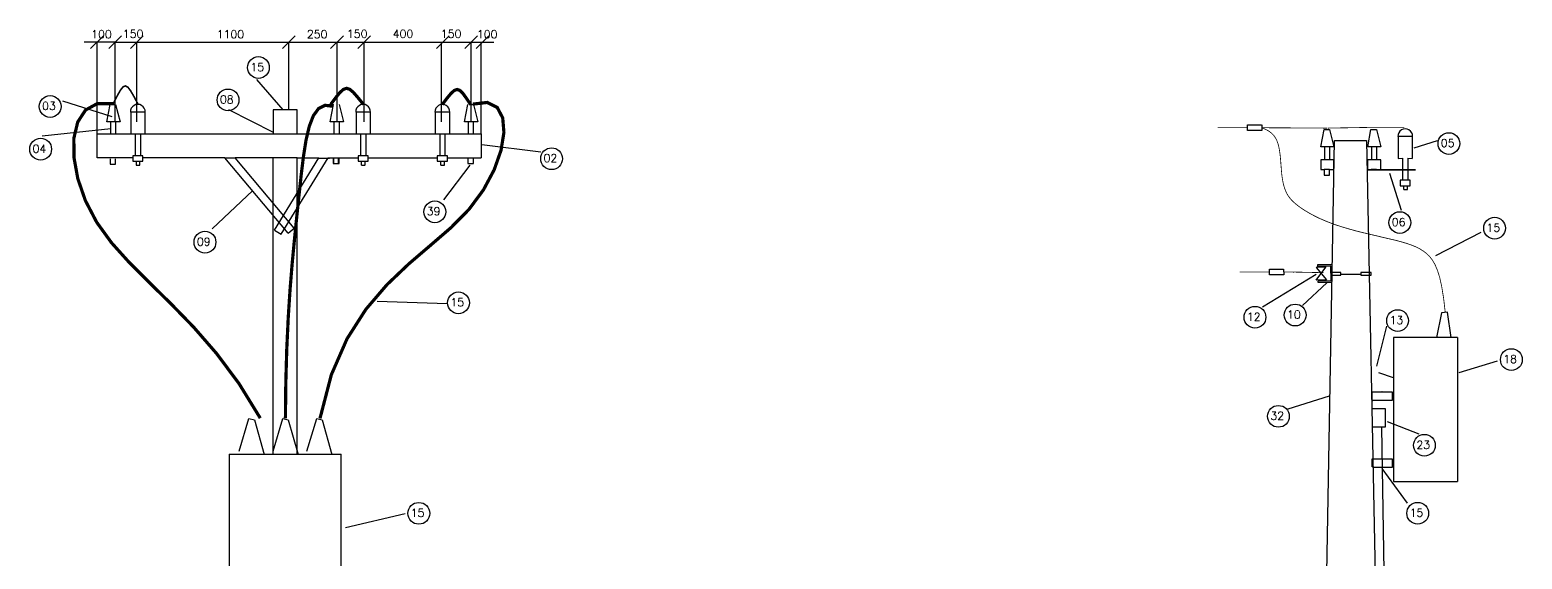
# Model space of a CAD drawing. Extents: x 0 to 422, y 0 to 49.
# Drawn here: x 0.1094 to 0.2959, y 0.4125 to 0.4787 of the extents above; entities that cross this region are included whole.
import ezdxf
from ezdxf.enums import TextEntityAlignment as Align

# ---------------------------------------------------------------- set-up
doc = ezdxf.new("R2010")
doc.units = 0
doc.header["$LTSCALE"] = 100
doc.header["$MEASUREMENT"] = 0
doc.header["$PDMODE"] = 3
doc.header["$PDSIZE"] = -15
doc.linetypes.add('DASHED', pattern=[0.75, 0.5, -0.25])
doc.layers.get('0').update_dxf_attribs({"linetype": 'CONTINUOUS'})
doc.layers.get('DEFPOINTS').update_dxf_attribs({"linetype": 'CONTINUOUS'})
doc.styles.add('ROMANS', font='ROMANS.shx', dxfattribs={"height": 250})

msp = doc.modelspace()

# ---------------------------------------------------------------- linework, layer by layer
at = {"color": 1, "linetype": 'ByBlock'}
for p, q in [((0.11703, 0.47633), (0.11863, 0.47793)), ((0.11929, 0.47633), (0.12089, 0.47793)), ((0.122, 0.47633), (0.1236, 0.47793)), ((0.141, 0.47633), (0.1426, 0.47793)), ((0.14702, 0.47633), (0.14862, 0.47793)), ((0.15041, 0.47633), (0.15201, 0.47793)), ((0.16023, 0.47633), (0.16183, 0.47793)), ((0.16378, 0.47633), (0.16538, 0.47793)), ((0.1652, 0.47633), (0.1668, 0.47793)), ((0.12009, 0.47713), (0.11623, 0.47713)), ((0.11783, 0.46568), (0.11783, 0.47713)), ((0.12009, 0.46717), (0.12009, 0.47713)), ((0.12009, 0.47713), (0.12169, 0.47713)), ((0.12169, 0.47713), (0.16743, 0.47713)), ((0.1228, 0.46717), (0.1228, 0.47713)), ((0.14179, 0.46867), (0.14179, 0.47713)), ((0.14782, 0.46717), (0.14782, 0.47713)), ((0.15121, 0.46717), (0.15121, 0.47713)), ((0.16086, 0.46717), (0.16086, 0.47713)), ((0.16456, 0.46717), (0.16456, 0.47713)), ((0.16583, 0.46568), (0.16583, 0.47713))]:
    msp.add_line(p, q, dxfattribs=at)
for p, q in [((0.14109, 0.4687), (0.13778, 0.47246)), ((0.11971, 0.4678), (0.11354, 0.46975)), ((0.11907, 0.46717), (0.11948, 0.46935)), ((0.11948, 0.46935), (0.12016, 0.46935)), ((0.12016, 0.46935), (0.12071, 0.46717)), ((0.12204, 0.46844), (0.12204, 0.46567)), ((0.12204, 0.46844), (0.12382, 0.46844)), ((0.12382, 0.46844), (0.12382, 0.46567)), ((0.13988, 0.46584), (0.13431, 0.4687)), ((0.14282, 0.46867), (0.13982, 0.46867)), ((0.13982, 0.46867), (0.13982, 0.46567)), ((0.14282, 0.46567), (0.14282, 0.46867)), ((0.1467, 0.46935), (0.14738, 0.46935)), ((0.14698, 0.46717), (0.14739, 0.46935)), ((0.14807, 0.46935), (0.14862, 0.46717)), ((0.15019, 0.46844), (0.15019, 0.46567)), ((0.15019, 0.46844), (0.15197, 0.46844)), ((0.15197, 0.46844), (0.15197, 0.46567)), ((0.16009, 0.46844), (0.16009, 0.46567)), ((0.16009, 0.46844), (0.16187, 0.46844)), ((0.16187, 0.46844), (0.16187, 0.46567)), ((0.16376, 0.46717), (0.16417, 0.46935)), ((0.16437, 0.46935), (0.16505, 0.46935)), ((0.16485, 0.46935), (0.1654, 0.46717)), ((0.11956, 0.4663), (0.11098, 0.46539)), ((0.11948, 0.46717), (0.11907, 0.46717)), ((0.12071, 0.46717), (0.11948, 0.46717)), ((0.11956, 0.46567), (0.11956, 0.46717)), ((0.1202, 0.46567), (0.1202, 0.46717)), ((0.14739, 0.46717), (0.14698, 0.46717)), ((0.14862, 0.46717), (0.14739, 0.46717)), ((0.14747, 0.46567), (0.14747, 0.46717)), ((0.14812, 0.46567), (0.14812, 0.46717)), ((0.16417, 0.46717), (0.16376, 0.46717)), ((0.1654, 0.46717), (0.16417, 0.46717)), ((0.16425, 0.46567), (0.16425, 0.46717)), ((0.16489, 0.46567), (0.16489, 0.46717)), ((0.26158, 0.46609), (0.26158, 0.46682)), ((0.26158, 0.46682), (0.26334, 0.46682)), ((0.26335, 0.46683), (0.26335, 0.46609)), ((0.27074, 0.46406), (0.27115, 0.46624)), ((0.27115, 0.46624), (0.27183, 0.46624)), ((0.27183, 0.46624), (0.27237, 0.46406)), ((0.2766, 0.46406), (0.277, 0.46624)), ((0.277, 0.46624), (0.27769, 0.46624)), ((0.27769, 0.46624), (0.27823, 0.46406)), ((0.11783, 0.46268), (0.11783, 0.46568)), ((0.11783, 0.46568), (0.16583, 0.46568)), ((0.11876, 0.46568), (0.12076, 0.46568)), ((0.12261, 0.46568), (0.12261, 0.46293)), ((0.12325, 0.46568), (0.12325, 0.46293)), ((0.14282, 0.46568), (0.14582, 0.46568)), ((0.14582, 0.46568), (0.14782, 0.46568)), ((0.15076, 0.46568), (0.15076, 0.46293)), ((0.1514, 0.46568), (0.1514, 0.46293)), ((0.16066, 0.46568), (0.16066, 0.46293)), ((0.1613, 0.46568), (0.1613, 0.46293)), ((0.16583, 0.46568), (0.16583, 0.46268)), ((0.16592, 0.46434), (0.1733, 0.46344)), ((0.26335, 0.46609), (0.26158, 0.46609)), ((0.26963, 0.30484), (0.27246, 0.46484)), ((0.27246, 0.46484), (0.27646, 0.46484)), ((0.27646, 0.46484), (0.2796, 0.30488)), ((0.28039, 0.46539), (0.28217, 0.46539)), ((0.28039, 0.46539), (0.28039, 0.46262)), ((0.28217, 0.46539), (0.28217, 0.46262)), ((0.28238, 0.46395), (0.28532, 0.46486)), ((0.12229, 0.46268), (0.11783, 0.46268)), ((0.11948, 0.46256), (0.11948, 0.46188)), ((0.12016, 0.46188), (0.12016, 0.46256)), ((0.13379, 0.46268), (0.12357, 0.46268)), ((0.14172, 0.45326), (0.13379, 0.46268)), ((0.13516, 0.46265), (0.13384, 0.46265)), ((0.14283, 0.46268), (0.1351, 0.46268)), ((0.14248, 0.45391), (0.1351, 0.46268)), ((0.13983, 0.42568), (0.13983, 0.46268)), ((0.13999, 0.45366), (0.14553, 0.46268)), ((0.14084, 0.45314), (0.14671, 0.46268)), ((0.14283, 0.42568), (0.14283, 0.46268)), ((0.14283, 0.46268), (0.14553, 0.46268)), ((0.14554, 0.46265), (0.14686, 0.46265)), ((0.14671, 0.46268), (0.15044, 0.46268)), ((0.14734, 0.46268), (0.14734, 0.462)), ((0.14739, 0.46268), (0.14739, 0.462)), ((0.14802, 0.462), (0.14802, 0.46268)), ((0.14807, 0.462), (0.14807, 0.46268)), ((0.15172, 0.46268), (0.16034, 0.46268)), ((0.16162, 0.46268), (0.16583, 0.46268)), ((0.16416, 0.46268), (0.16416, 0.462)), ((0.16417, 0.46268), (0.16417, 0.462)), ((0.16485, 0.462), (0.16485, 0.46268)), ((0.16485, 0.462), (0.16485, 0.46268)), ((0.27237, 0.46243), (0.27072, 0.46243)), ((0.27072, 0.46243), (0.27072, 0.46123)), ((0.27115, 0.46406), (0.27074, 0.46406)), ((0.27237, 0.46406), (0.27115, 0.46406)), ((0.27123, 0.46256), (0.27123, 0.46406)), ((0.27187, 0.46256), (0.27187, 0.46406)), ((0.27237, 0.46121), (0.27237, 0.46243)), ((0.27822, 0.46243), (0.27658, 0.46243)), ((0.27658, 0.46243), (0.27658, 0.46123)), ((0.277, 0.46406), (0.2766, 0.46406)), ((0.27823, 0.46406), (0.277, 0.46406)), ((0.27709, 0.46256), (0.27709, 0.46406)), ((0.27773, 0.46256), (0.27773, 0.46406)), ((0.27822, 0.46121), (0.27822, 0.46243)), ((0.28039, 0.46262), (0.28096, 0.46263)), ((0.28096, 0.46263), (0.28096, 0.45988)), ((0.2816, 0.46263), (0.2816, 0.45988)), ((0.2816, 0.46263), (0.28217, 0.46262)), ((0.11948, 0.46188), (0.12016, 0.46188)), ((0.12274, 0.46226), (0.12274, 0.46179)), ((0.12274, 0.46179), (0.1232, 0.46179)), ((0.1232, 0.46179), (0.1232, 0.46226)), ((0.14734, 0.462), (0.14802, 0.462)), ((0.14739, 0.462), (0.14807, 0.462)), ((0.15089, 0.46179), (0.15089, 0.46226)), ((0.15089, 0.46179), (0.15135, 0.46179)), ((0.15135, 0.4618), (0.15135, 0.46227)), ((0.16079, 0.46179), (0.16079, 0.46226)), ((0.16079, 0.46179), (0.16126, 0.46179)), ((0.16442, 0.46178), (0.16111, 0.45742)), ((0.16125, 0.46179), (0.16125, 0.46224)), ((0.16416, 0.462), (0.16485, 0.462)), ((0.16417, 0.462), (0.16485, 0.462)), ((0.27072, 0.46123), (0.27116, 0.46123)), ((0.27115, 0.46121), (0.27115, 0.46053)), ((0.27183, 0.46121), (0.27116, 0.46121)), ((0.27183, 0.46053), (0.27183, 0.46121)), ((0.27183, 0.46121), (0.27237, 0.46121)), ((0.27658, 0.46123), (0.27702, 0.46123)), ((0.27769, 0.46121), (0.27702, 0.46121)), ((0.27769, 0.46121), (0.27822, 0.46121)), ((0.27932, 0.46078), (0.28079, 0.45614)), ((0.27115, 0.46053), (0.27183, 0.46053)), ((0.28109, 0.45874), (0.28109, 0.4592)), ((0.28109, 0.45874), (0.28156, 0.45874)), ((0.28155, 0.45874), (0.28155, 0.45919)), ((0.13732, 0.45862), (0.13221, 0.45381)), ((0.13999, 0.45366), (0.14084, 0.45314)), ((0.14172, 0.45326), (0.14248, 0.45391)), ((0.2851, 0.45047), (0.29076, 0.45342)), ((0.27037, 0.44935), (0.27219, 0.44938)), ((0.27014, 0.4481), (0.26345, 0.44402)), ((0.26433, 0.44879), (0.26609, 0.44879)), ((0.26433, 0.44806), (0.26433, 0.44879)), ((0.2661, 0.44806), (0.26433, 0.44806)), ((0.26609, 0.44879), (0.2661, 0.44806)), ((0.27142, 0.44902), (0.27014, 0.44899)), ((0.27014, 0.44899), (0.27146, 0.44743)), ((0.27017, 0.4474), (0.27138, 0.44902)), ((0.27037, 0.44911), (0.27037, 0.44935)), ((0.272, 0.44915), (0.27037, 0.44911)), ((0.27204, 0.44736), (0.272, 0.44915)), ((0.27324, 0.44834), (0.27203, 0.44834)), ((0.27203, 0.44804), (0.27324, 0.44804)), ((0.27324, 0.44804), (0.27324, 0.44834)), ((0.27324, 0.44817), (0.27573, 0.44817)), ((0.27704, 0.44834), (0.27573, 0.44834)), ((0.27573, 0.44834), (0.27573, 0.44804)), ((0.27573, 0.44804), (0.27704, 0.44804)), ((0.27704, 0.44804), (0.27704, 0.44834)), ((0.2715, 0.44708), (0.26844, 0.44424)), ((0.27146, 0.44743), (0.27017, 0.4474)), ((0.27041, 0.44733), (0.27204, 0.44736)), ((0.27041, 0.4471), (0.27041, 0.44733)), ((0.27215, 0.44713), (0.27041, 0.4471)), ((0.15283, 0.44478), (0.16156, 0.44448)), ((0.2858, 0.44332), (0.28519, 0.44026)), ((0.28657, 0.4434), (0.2858, 0.44332)), ((0.28703, 0.44026), (0.28657, 0.4434)), ((0.27773, 0.43666), (0.27898, 0.44164)), ((0.2878, 0.44023), (0.2798, 0.44023)), ((0.2798, 0.44023), (0.2798, 0.42223)), ((0.2878, 0.44023), (0.2878, 0.42223)), ((0.28804, 0.43586), (0.2928, 0.43734)), ((0.27982, 0.4352), (0.27798, 0.43581)), ((0.27178, 0.43292), (0.26663, 0.43129)), ((0.27716, 0.43344), (0.27965, 0.43344)), ((0.27716, 0.43244), (0.27716, 0.43344)), ((0.2784, 0.43344), (0.27834, 0.43344)), ((0.27965, 0.43344), (0.27965, 0.43236)), ((0.27965, 0.43344), (0.27965, 0.43236)), ((0.27882, 0.43134), (0.27709, 0.43134)), ((0.27716, 0.43244), (0.27716, 0.43236)), ((0.27716, 0.43236), (0.27722, 0.43236)), ((0.27834, 0.43236), (0.2772, 0.43236)), ((0.27965, 0.43236), (0.27794, 0.43236)), ((0.27882, 0.42907), (0.27882, 0.43134)), ((0.1356, 0.42602), (0.13682, 0.43011)), ((0.13682, 0.43011), (0.1375, 0.42997)), ((0.1375, 0.42997), (0.13873, 0.42561)), ((0.13982, 0.42602), (0.14105, 0.43011)), ((0.14105, 0.43011), (0.14173, 0.42997)), ((0.14173, 0.42997), (0.14296, 0.42561)), ((0.14405, 0.42602), (0.14528, 0.43011)), ((0.14528, 0.43011), (0.14596, 0.42997)), ((0.14596, 0.42997), (0.14719, 0.42561)), ((0.27713, 0.42907), (0.27882, 0.42907)), ((0.27938, 0.36382), (0.27835, 0.429)), ((0.27901, 0.42976), (0.28299, 0.42822)), ((0.13433, 0.42568), (0.13433, 0.40768)), ((0.13433, 0.42568), (0.14833, 0.42568)), ((0.13433, 0.42568), (0.13983, 0.42568)), ((0.13983, 0.42568), (0.14283, 0.42568)), ((0.14833, 0.40768), (0.14833, 0.42568)), ((0.27716, 0.42407), (0.27716, 0.42507)), ((0.27716, 0.42507), (0.27965, 0.42507)), ((0.27834, 0.42399), (0.2772, 0.42399)), ((0.27965, 0.42399), (0.27794, 0.42399)), ((0.2784, 0.42507), (0.27834, 0.42507)), ((0.27838, 0.42389), (0.28154, 0.41955)), ((0.27965, 0.42507), (0.27965, 0.42399)), ((0.27965, 0.42507), (0.27965, 0.42399)), ((0.2798, 0.42223), (0.2878, 0.42223)), ((0.14888, 0.4165), (0.15633, 0.41823))]:
    msp.add_line(p, q)
for points, const_width in [([(0.11985, 0.46943), (0.12035, 0.47042), (0.12075, 0.47113), (0.12108, 0.47155), (0.12138, 0.47168), (0.12168, 0.47152), (0.12202, 0.47108), (0.12245, 0.47034), (0.12299, 0.46932)], 0.0002), ([(0.15112, 0.46936), (0.15041, 0.47024), (0.14986, 0.47087), (0.14941, 0.47125), (0.14902, 0.47137), (0.14863, 0.47125), (0.1482, 0.47087), (0.14768, 0.47024), (0.14703, 0.46936)], 0.0004), ([(0.1645, 0.46936), (0.16395, 0.47018), (0.16352, 0.47077), (0.16315, 0.47112), (0.16282, 0.47123), (0.16248, 0.47111), (0.16208, 0.47076), (0.16159, 0.47017), (0.16096, 0.46934)], 0.0004), ([(0.13823, 0.43016), (0.13556, 0.4345), (0.13275, 0.43826), (0.1299, 0.44154), (0.12707, 0.44445), (0.12437, 0.4471), (0.12186, 0.44961), (0.11964, 0.45208), (0.11779, 0.45464), (0.11638, 0.45734), (0.11543, 0.46009), (0.11495, 0.46274), (0.11494, 0.46514), (0.11542, 0.46716), (0.11639, 0.46865), (0.11785, 0.46946), (0.11982, 0.46945)], 0.0004), ([(0.14137, 0.43013), (0.14142, 0.43464), (0.14154, 0.43882), (0.14172, 0.44267), (0.14195, 0.44624), (0.14222, 0.44954), (0.14251, 0.4526), (0.1428, 0.45545), (0.14308, 0.45812), (0.14335, 0.46062), (0.14363, 0.4629), (0.14395, 0.46492), (0.14435, 0.46662), (0.14486, 0.46795), (0.14551, 0.46884), (0.14633, 0.46925), (0.14737, 0.46912)], 0.0004), ([(0.14569, 0.43013), (0.14711, 0.43559), (0.14907, 0.44008), (0.15143, 0.44377), (0.15406, 0.44684), (0.1568, 0.44945), (0.15951, 0.45177), (0.16206, 0.45397), (0.1643, 0.45624), (0.16611, 0.45868), (0.16745, 0.46119), (0.16831, 0.46363), (0.16867, 0.46585), (0.16852, 0.46768), (0.16783, 0.46899), (0.16659, 0.46961), (0.16479, 0.4694)], 0.0004), ([(0.26158, 0.46646), (0.25785, 0.46646)], 0.0001), ([(0.28628, 0.4434), (0.28608, 0.44513), (0.28585, 0.44655), (0.2856, 0.4477), (0.28531, 0.44863), (0.285, 0.44936), (0.28466, 0.44994), (0.28429, 0.4504), (0.2839, 0.45077), (0.28347, 0.45109), (0.28301, 0.45137), (0.28251, 0.45161), (0.28197, 0.45182), (0.28139, 0.45202), (0.28077, 0.4522), (0.28009, 0.45238), (0.27936, 0.45255), (0.27858, 0.45273), (0.27775, 0.45293), (0.27689, 0.45313), (0.27601, 0.45334), (0.27513, 0.45356), (0.27426, 0.4538), (0.27342, 0.45405), (0.27261, 0.45431), (0.27184, 0.45459), (0.27113, 0.45488), (0.27046, 0.45517), (0.26985, 0.45548), (0.26929, 0.45578), (0.26879, 0.45608), (0.26834, 0.45637), (0.26794, 0.45666), (0.2676, 0.45693), (0.2673, 0.45719), (0.26705, 0.45744), (0.26685, 0.45768), (0.26667, 0.45793), (0.26652, 0.45817), (0.2664, 0.45841), (0.2663, 0.45866), (0.2662, 0.45892), (0.26612, 0.45918), (0.26605, 0.45946), (0.26599, 0.45975), (0.26594, 0.46005), (0.26589, 0.46036), (0.26585, 0.46069), (0.26582, 0.46104), (0.26579, 0.46141), (0.26576, 0.46179), (0.26573, 0.46218), (0.2657, 0.46257), (0.26566, 0.46297), (0.26561, 0.46337), (0.26555, 0.46376), (0.26547, 0.46414), (0.26537, 0.4645), (0.26524, 0.46485), (0.26507, 0.46518), (0.26485, 0.46549), (0.26458, 0.46577), (0.26423, 0.46603), (0.26381, 0.46626), (0.2633, 0.46646)], 0.0001), ([(0.27149, 0.4664), (0.27144, 0.4664), (0.26335, 0.46645)], 0.0001), ([(0.28116, 0.4665), (0.27729, 0.4665), (0.27159, 0.4664)], 0.0001), ([(0.27659, 0.46119), (0.28259, 0.46119)], 0.0002), ([(0.26433, 0.44842), (0.26059, 0.44842)], 0.0001), ([(0.26737, 0.44841), (0.2661, 0.44842)], 0.0001), ([(0.2711, 0.44834), (0.27104, 0.44834), (0.2672, 0.44842)], 0.0001), ([(0.27798, 0.43581), (0.27794, 0.43607), (0.27785, 0.43626), (0.27771, 0.43637), (0.27756, 0.43641), (0.2774, 0.43637), (0.27727, 0.43626), (0.27717, 0.43608), (0.27713, 0.43583)], 0.00000002), ([(0.27713, 0.43583), (0.27713, 0.43345)], 0.00000002), ([(0.27796, 0.43605), (0.27979, 0.43624)], 0.00000002)]:
    msp.add_lwpolyline(points, dxfattribs=dict(const_width=const_width))
for points in [[(0.12229, 0.46293), (0.12229, 0.46226), (0.12357, 0.46226), (0.12357, 0.46293)], [(0.15044, 0.46293), (0.15044, 0.46226), (0.15172, 0.46226), (0.15172, 0.46293)], [(0.16034, 0.46293), (0.16034, 0.46226), (0.16162, 0.46226), (0.16162, 0.46293)], [(0.28064, 0.45988), (0.28064, 0.4592), (0.28192, 0.4592), (0.28192, 0.45988)]]:
    msp.add_lwpolyline(points, close=True)
at = {"linetype": 'DASHED', "const_width": 0.00000002}
for points in [[(0.27189, 0.43265), (0.27709, 0.43265)], [(0.2719, 0.43305), (0.27708, 0.43305)], [(0.2719, 0.43285), (0.27709, 0.43285)], [(0.27184, 0.42469), (0.27721, 0.42469)], [(0.27184, 0.42449), (0.27721, 0.42449)], [(0.27184, 0.42429), (0.27721, 0.42429)]]:
    msp.add_lwpolyline(points, dxfattribs=at)
for centre in [(0.138, 0.47397), (0.11198, 0.4691), (0.1342, 0.46992), (0.11079, 0.46377), (0.28674, 0.46447), (0.17463, 0.46258), (0.16004, 0.45594), (0.28061, 0.4546), (0.29245, 0.4539), (0.13132, 0.45215), (0.16299, 0.44457), (0.26251, 0.44277), (0.26753, 0.44305), (0.28033, 0.44235), (0.29454, 0.43748), (0.26544, 0.43039), (0.28368, 0.42677), (0.15804, 0.41827), (0.28284, 0.41828)]:
    msp.add_circle(centre, 0.00136)
for centre in [(0.12293, 0.46844), (0.15108, 0.46844), (0.16098, 0.46844), (0.28128, 0.46539)]:
    msp.add_arc(centre, 0.000924, 357.7109, 182.3844)
at = {"layer": 'DEFPOINTS', "color": 0, "linetype": 'ByBlock'}
for p in [(0.12009, 0.47713), (0.12293, 0.46844), (0.12009, 0.46717), (0.11783, 0.46568), (0.11783, 0.46568), (0.1202, 0.46568), (0.1202, 0.46568)]:
    msp.add_point(p, dxfattribs=at)

# ---------------------------------------------------------------- texts
at = {"color": 1, "linetype": 'ByBlock', "style": 'ROMANS'}
for p in [(0.11839, 0.47813), (0.16658, 0.47813)]:
    msp.add_text('100', height=0.001, dxfattribs=at).set_placement(p, align=Align.MIDDLE_CENTER)
for s, p in [('150', (0.12234, 0.47818)), ('1100', (0.1345, 0.47813)), ('250', (0.14534, 0.47813)), ('150', (0.15034, 0.47818)), ('400', (0.15606, 0.47818)), ('150', (0.16208, 0.47818))]:
    msp.add_text(s, height=0.001, dxfattribs=at).set_placement(p, align=Align.MIDDLE)
at = {"style": 'ROMANS'}
for s, p in [('15', (0.13699, 0.47353)), ('08', (0.13319, 0.46948)), ('03', (0.11097, 0.46867)), ('04', (0.10978, 0.46333)), ('05', (0.28573, 0.46404)), ('02', (0.17362, 0.46215)), ('39', (0.15903, 0.45551)), ('06', (0.2796, 0.45416)), ('15', (0.29144, 0.45346)), ('09', (0.13031, 0.45171)), ('15', (0.16198, 0.44414)), ('12', (0.2615, 0.44233)), ('10', (0.26652, 0.44261)), ('13', (0.27933, 0.44192)), ('18', (0.29353, 0.43705)), ('32', (0.26443, 0.42995)), ('23', (0.28267, 0.42633)), ('15', (0.15703, 0.41783)), ('15', (0.28183, 0.41785))]:
    msp.add_text(s, height=0.001, dxfattribs=at).set_placement(p)

doc.saveas('drawing.dxf')
